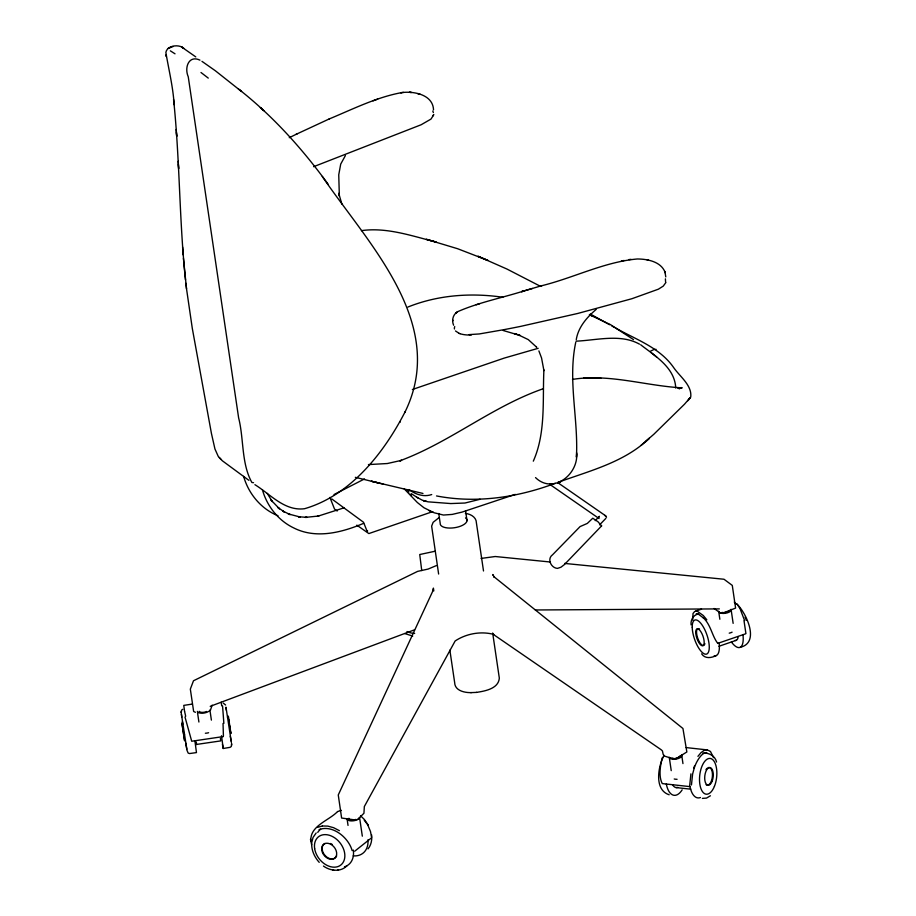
<?xml version="1.0" encoding="UTF-8"?>
<svg xmlns="http://www.w3.org/2000/svg" width="916" height="916" viewBox="0 0 916 916"><rect width="100%" height="100%" fill="white"/><g stroke="black" fill="none" stroke-linecap="round" stroke-linejoin="round"><path stroke-width="1.37" d="M543.909 369.869C542.467 400.269 545.959 432.787 533.307 461.16M576.576 452.584C579.095 473.881 553.241 494.892 535.528 477.602M689.645 786.008L690.916 773.848M691.454 784.966L692.611 774.066L694.248 768.055M576.611 453.741L576.416 457.187C578.511 418.887 567.599 380.358 575.752 342.286M691.076 624.884C690.504 619.903 693.389 614.705 698.599 613.96M665.6 282.014L665.394 278.842M576.256 339.664C578.248 327.172 586.904 317.28 596.236 309.356M662.268 757.761C660.264 765.707 658.467 776.321 662.257 783.592L689.702 786.592M311.909 841.941L313.066 837.396L316.169 832.988M433.852 114.614L431.012 119.069L421.131 124.759L313.615 166.689M181.242 713.106L181.54 710.152L182.776 709.293M231.599 743.529L231.301 746.483L230.065 747.342L223.229 748.487L222.416 744.365M210.405 710.266L212.134 705.16M433.062 115.782L433.337 114.958M693.664 768.135L694.523 765.982M694.225 768.146C696.034 762.032 701.542 752.391 706.694 752.551M404.803 412.452C448.577 323.943 368.45 244.183 322.272 176.467M665.875 282.529L663.253 286.113L658.375 289.193L631.903 298.719L577.71 313.467L520.643 326.382A581.603 247.629 -8.4 0 1 503.72 329.703L479.286 333.951L469.152 334.615M662.852 757.635L663.997 755.128M254.9 484.667C270.266 494.159 284.601 511.368 304.57 508.712C350.759 495.281 383.999 452.836 405.17 411.696M400.029 422.242L400.395 421.486M662.841 757.807C657.871 768.696 654.631 790.153 669.172 794.767M210.222 706.328L414.513 629.819M598.721 517.448L599.396 516.315L595.205 520.643M368.049 848.88C371.243 844.987 372.205 839.777 371.61 834.865M687.859 400.727L690.092 397.739L684.515 404.196L653.749 434.344L641.074 445.325M345.389 155.594L340.718 164.079L338.748 174.807L339.332 195.44L341.908 204.131M688.374 400.063L690.733 397.086C692.187 385.441 680.061 376.739 673.97 368.014C659.875 347.439 636.036 339.653 615.254 327.825M694.477 611.739L693.023 613.491L692.702 620.075M697.935 756.353L701.049 752.597L704.209 750.387L707.209 749.895L686.164 747.593M599.591 524.857L605.842 518.399M357.618 819.534L363.938 813.259L364.339 806.549L455.16 640.96C466.393 633.551 480.9 630.998 493.781 634.399M645.585 441.707L649.398 438.226C624.357 462.42 589.4 470.858 557.649 482.492M532.436 288.46L521.662 291.62L522.899 291.265C501.888 297.86 480.064 302.2 459.729 310.787C453.615 312.631 451.107 319.501 453.603 325.226M354.721 851.204L371.507 837.865M347.004 865.746C340.798 872.284 330.229 871.059 323.451 866.055M337.546 811.587C328.649 820.839 309.322 825.98 310.948 841.357M456.512 312.654L457.462 312.001L455.813 313.123M679.225 388.922L681.275 387.548L677.909 388.304L681.939 387.846C645.574 385.876 609.117 373.453 572.477 379.407M710.415 795.775L706.522 798.088L702.377 798.386M439.165 517.529L433.119 522.338L431.642 526.139L438.627 574.034M675.928 758.757L686.851 751.979L682.947 728.495L493.907 576.691L494.308 577.206L492.842 574.538L492.991 575.214M334.019 494.537L364.511 478.942M650.142 351.412L653.921 349.488L656.074 349.362M436.508 565.538L428.138 569.065L417.662 571.366L193.494 680.76L190.333 689.118L193.642 711.492L195.451 712.305M289.25 137.698L297.242 133.782M296.108 134.32L329.474 118.828M367.637 530.982L367.247 531.624L363.515 522.257L331.764 498.934M329.039 119.023C352.683 109.233 376.029 97.417 401.345 92.665M195.772 56.895L181.654 47.025L183.784 48.342C178.883 43.819 167.044 45.514 165.865 52.418C168.762 69.776 173.09 87.009 174.143 104.699L173.536 99.363M543.245 388.728C492.258 406.429 450.122 442.268 399.777 460.851L401.586 460.336L387.342 463.53L368.438 464.584M557.638 483.156L560.615 481.965M173.158 46.498L169.735 47.678M377.655 99.146L373.041 100.84M515.25 494.388L461.985 512.124L452.218 514.414L443.436 515.044L434.081 512.765L423.971 507.762L417.33 502.483L404.174 488.812M412.372 389.506L504.281 358.076L538.161 348.32M344.004 507.83L317.337 516.372L318.86 515.994L305.314 517.403L307.112 517.368L298.456 516.739L300.356 517.082L288.231 513.887L290.154 514.609L282.792 511.048L284.59 512.113L277.926 507.487L279.506 508.849L271.01 500.01L272.292 501.59L267.243 493.38M363.606 523.345C341.943 532.494 316.043 539.249 293.773 527.948C278.418 520.643 267.048 506.216 262.468 489.957M432.753 511.609L368.839 533.57L356.828 525.143M722.564 613.239L735.605 608.087L732.285 585.404L723.995 579.244L564.6 563.42M718.911 646.295L736.384 640.273M716.404 655.49C711.629 657.928 705.08 659.154 701.622 653.841M740.254 647.291C760.257 642.723 746.368 613.17 736.956 604.079M701.542 609.117L695.026 611.35L697.213 611.201M718.201 643.227L745.819 633.735M407.895 307.043C438.02 294.952 470.95 292.605 502.884 297.265M555.268 483.305C517.54 497.48 476.423 503.594 436.52 495.945M480.099 499.277L464.985 503.021L450.752 503.56L428.012 501.831L422.104 500.102L416.551 497.102M337.58 811.553L341.416 810.362M476.205 304.753L479.721 303.665M521.662 291.62L541.928 285.62L541.127 285.872C573.416 278.017 604.022 261.942 637.341 258.976C647.44 259.033 660.745 261.541 664.97 272.006M317.703 827.308L322.34 825.992M319.089 829.598C332.462 824.56 348.378 837.235 352.156 850.598M696.217 613.812L697.878 613.754L703.087 617.716M621.357 261.083L624.151 260.453M431.699 494.548C423.822 497.319 415.646 494.411 409.189 489.751M435.249 551.203L419.734 554.524L421.738 570.565M361.431 230.649C386.77 227.042 411.868 235.984 436.142 242.042L426.329 239.294L457.668 248.74L487.942 260.43L478.083 256.308M476.354 692.404C485.033 691.133 498.533 688.695 499.323 678.126L492.671 633.013M192.177 704.095L183.761 705.389L184.563 711.354M223.389 736.556L191.707 741.239L184.998 716.988M196.505 744.445L220.722 740.907L220.412 738.353M194.925 741.055L196.471 752.586L189.612 753.547L188.181 753.101L186.91 750.147M630.998 259.343L628.937 259.594M576.061 341.164C596.671 340.294 620.59 333.573 639.494 344.153M403.567 92.413L400.716 92.734C412.99 90.799 432.982 94.268 433.52 109.863M679.855 388.075L681.939 387.846M481.049 558.439L495.258 556.516L550.424 562.023M449.87 650.165L454.657 682.592C454.805 690.767 464.733 692.805 471.293 692.622M470.801 692.633L476.503 692.393M589.171 377.724L583.71 377.896L600.885 378.136L588.461 377.713M471.305 335.061L467.526 334.993A25.774 10.981 -8.4 0 1 462.74 334.42L460.611 333.916M535.333 609.976L719.346 608.9M337.546 870.177L338.496 870.2M322.409 825.992L327.791 826.106L333.619 827.698L339.401 830.686M332.932 870.108L333.745 870.12M411.639 92.482L409.315 92.31L411.032 92.436M355.717 820.038L341.611 818.045L338.267 794.973L433.451 589.675L433.211 590.328L433.382 588.095L433.795 590.923M702.938 753.067C708.938 752.666 715.121 755.78 716.564 762.032M676.008 787.565L690.71 789.168M253.549 482.686L251.9 482.503C241.229 463.485 243.977 438.81 238.618 417.833L188.249 76.749C184.185 67.692 188.696 54.777 199.951 60.135M717.766 643.353C711.995 636.162 710.747 624.094 702.904 617.51M412.715 636.082L404.826 633.563M648.471 260.133L646.948 259.812M422.963 493.449L371.392 481.232L383.037 484.06M311.646 844.77L310.455 839.331M377.438 482.709L355.339 477.328M465.385 513.418C470.572 513.968 476.48 517.185 476.423 523.036L483.511 570.977M503.193 330.504L520.105 335.474L514.574 333.561L516.246 334.122M664.386 756.066L673.913 759.009M223.229 703.087L225.611 705.011M518.525 334.924L528.269 339.607L536.684 347.233L536.215 346.557M591.518 315.722L610.457 324.63L633.517 339.618M589.332 314.818L593.121 316.375M478.163 256.343L506.937 269.041L539.787 285.964M277.995 515.742C261.106 508.998 248.499 493.701 243.622 476.354M429.146 510.647L430.497 511.265M459.191 333.401L455.481 330.951M707.232 749.906L709.831 751.143M697.248 611.212L703.339 615.552L706.843 619.811M459.019 333.332L459.947 333.813M607.297 323.462L609.587 324.722M611.877 325.97L614.167 327.23M606.094 322.798L590.293 314.005M604.835 515.376L606.518 517.277M170.342 50.827L175.013 53.815M417.994 497.995L411.295 493.644M493.071 634.227L661.169 749.746L662.428 750.914L663.195 754.475M558.508 483.156L606.14 516.166M549.795 484.381L599.087 518.548M201.978 61.361L215.34 70.75L241.549 91.508L238.297 88.818M714.091 608.476L720.652 613.205M329.909 497.434L334.523 509.044L337.18 511.014M248.889 480.339L222.439 460.851L218.203 456.294L214.951 449.012L211.436 433.463L192.303 328.397L186.532 288.872L183.44 258.358M640.673 344.771C655.1 355.981 674.874 367.637 675.733 388.029M200.993 72.501L208.264 78.1M239.477 89.791C273.495 116.595 302.566 149.148 328.02 184.059M656.726 357.114L651.081 352.546M408.296 491.251L409.051 491.903M263.808 110.699L260.362 107.573L262.72 109.714M360.56 815.79L364.373 819.465L368.175 825.064M734.243 602.041L736.567 604.342M219.29 457.656L221.111 459.546M410.093 494.274L411.467 495.762L410.998 495.258M406.979 489.797L407.54 490.472M364.247 820.221L367.728 824.721M319.226 862.357C314.428 857.033 311.211 850.037 311.738 842.754M710.438 751.406L713.518 757.601M737.128 604.194L740.025 608.625L744.582 620.544M538.894 350.92L541.562 357.996L543.921 370.614M432.787 111.008L433.371 112.565M231.37 742.418L225.977 707.163L226.344 710.301M367.911 825.305L370.511 831.579L371.541 837.201M665.039 272.292L665.772 276.907M664.844 271.457L665.176 272.831M184.585 711.423L185.696 716.243M166.22 55.933L166.346 56.494L166.014 54.8M744.01 620.716L745.842 633.105M185.295 739.716L185.433 740.013M230.569 731.495L230.958 733.533L228.302 716.094L228.439 717.537M227.534 716.919L227.752 718.155M231.095 741.01L230.282 736.224M185.696 743.071L186.864 749.471L181.379 714.011L181.757 717.148M230.294 729.8L229.618 725.506M184.127 732.491L184.482 734.735M452.848 320.119L452.939 320.749M229.263 723.216L228.656 719.083M731.174 609.999L733.143 623.361M719.85 619.262L718.671 611.258A6.32 2.691 -8.4 0 0 725.449 613.273A6.32 2.691 -8.4 0 0 731.037 609.312M681.779 755.586L682.958 763.601M671.233 770.642L669.264 757.292A6.32 2.691 -8.4 0 0 676.569 758.986A6.32 2.691 -8.4 0 0 681.504 754.921M465.557 510.796L467.011 520.7M438.753 513.475L440.207 523.38A13.534 5.759 -8.4 0 0 456.466 527.376A13.534 5.759 -8.4 0 0 465.534 517.941M362.324 836.171L359.564 817.473A6.32 2.691 -8.4 0 1 353.015 820.851A6.32 2.691 -8.4 0 1 347.05 818.732L348.034 825.408M210.016 710.77L211.39 720.113M197.524 712.682L198.909 722.037M221.5 735.72L223.229 748.487M182.387 721.579L182.765 724.19M221.191 702.183L221.718 705.858M196.276 742.052L196.585 744.616M185.879 283.319L186.532 288.872M185.479 279.895C179.318 220.848 179.868 161.319 173.868 102.248M222.565 706.018L223.87 723.377M231.622 743.918L231.737 745.052M181.105 711.583L181.208 712.717M176.158 129.488L176.708 136.381L176.422 132.545M182.593 247.034L183.166 254.888M339.389 196.207L339.16 193.058L339.332 195.44M178.391 164.502L178.643 168.659L178.208 161.296M454.416 328.993L454.382 328.409A25.774 10.981 -8.4 0 1 454.737 326.588M223.035 723.468L223.412 735.937M732.09 632.166A6.32 2.691 -8.4 0 1 729.216 633.151M729.319 610.457A4.511 1.924 -8.4 0 1 722.003 612.449M738.124 637.227A14.667 5.336 71 0 1 734.976 640.433M742.968 634.788A22.556 8.21 71 0 1 731.369 641.944M745.074 617.166A18.011 6.549 71 0 1 746.391 620.418M719.129 642.986A22.556 8.21 71 0 1 714.228 655.73M703.797 645.414A8.908 3.24 71 0 1 697.832 638.521A8.908 3.24 71 0 1 697.706 628.685M698.565 628.594A8.908 3.24 71 0 1 699.572 629.074M704.839 643.559A8.908 3.24 71 0 1 704.438 644.75M414.662 633.425A18.011 15.011 36.4 0 1 406.956 631.525M209.718 710.152A6.32 2.691 -8.4 0 1 209.214 710.885M208.321 711.583A6.32 2.691 -8.4 0 1 201.623 713.209A6.32 2.691 -8.4 0 1 197.329 711.354M208.608 732.731A6.32 2.691 -8.4 0 1 205.367 733.235M206.524 711.492A4.511 1.924 -8.4 0 1 199.184 711.308M677.084 779.287A6.32 2.691 -8.4 0 1 674.222 778.978M679.97 756.101A4.511 1.924 -8.4 0 1 675.069 758.425M673.924 758.448A4.511 1.924 -8.4 0 1 672.058 758.082M677.84 787.336A14.667 6.927 -83.8 0 1 672.802 785.104M700.454 797.515A22.556 10.66 -83.8 0 1 690.034 786.581M708.125 767.619A8.908 4.214 -83.8 0 1 712.35 776.951A8.908 4.214 -83.8 0 1 706.099 784.703M705.984 769.635A8.908 4.214 -83.8 0 1 707.015 768.352M682.157 789.844A22.556 10.66 -83.8 0 1 666.321 783.993M355.832 819.396A4.511 1.924 -8.4 0 1 350.862 820.015A4.511 1.924 -8.4 0 1 348.916 818.274M367.957 839.8A22.556 16.454 51.5 0 1 353.187 855.865M353.301 850.025A22.556 16.454 51.5 0 1 344.439 866.845M317.749 832.404A22.556 16.454 51.5 0 1 320.669 829.232M336.676 855.899A8.908 6.492 51.5 0 1 325.237 855.704A8.908 6.492 51.5 0 1 324.917 843.407M330.436 843.499A8.908 6.492 51.5 0 1 332.348 844.586M601.617 525.876L564.393 564.588L560.958 567.21L557.523 568.378C551.203 568.172 546.6 558.897 552.646 554.695L580.08 526.586L587.328 523.414L592.767 518.227L597.908 521.685L601.617 525.876M169.929 47.609L168.292 48.296L169.929 47.609M553.264 484.003L550.218 484.049L553.264 484.003M426.226 501.453L423.478 500.64L426.226 501.453M419.837 94.199L417.914 93.604L419.837 94.199M181.918 723.205L184.585 740.655L181.918 723.205M695.736 632.452A8.908 3.24 71 0 0 702.137 645.78A8.908 3.24 71 0 0 701.988 633.746A8.908 3.24 71 0 0 695.736 632.452M692.221 627.197A18.011 6.549 71 0 0 705.171 654.15A18.011 6.549 71 0 0 704.851 629.819A18.011 6.549 71 0 0 692.221 627.197M712.064 781.382A8.908 4.214 -83.8 0 0 710.026 767.574A8.908 4.214 -83.8 0 0 704.851 780.295A8.908 4.214 -83.8 0 0 712.064 781.382M714.423 786.363A18.011 8.519 -83.8 0 0 710.301 758.448A18.011 8.519 -83.8 0 0 699.835 784.165A18.011 8.519 -83.8 0 0 714.423 786.363M321.745 850.117A8.908 6.492 51.5 0 0 333.905 858.773A8.908 6.492 51.5 0 0 331.867 844.964A8.908 6.492 51.5 0 0 321.745 850.117M314.635 848.525A18.011 13.133 51.5 0 0 339.229 866.044A18.011 13.133 51.5 0 0 335.107 838.129A18.011 13.133 51.5 0 0 314.635 848.525"/></g></svg>
